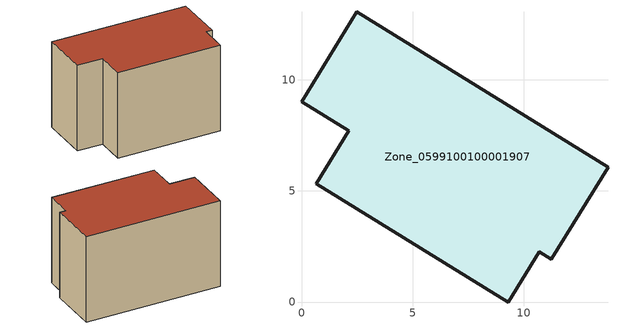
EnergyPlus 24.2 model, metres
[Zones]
Zone_0599100100001907
 floor ground (C_G): 2.49,13.05 13.79,6.06 11.24,1.92 10.7,2.25 9.3,0 0.66,5.32 2.12,7.71 0,9.01 z1.64
 wall outside (C_F): 0.66,5.32 9.3,0 10.7,2.25 11.24,1.92 13.79,6.06 2.49,13.05 0,9.01 2.12,7.71 0.66,5.32 z1.64:10.21
 roof outside (C_R): 2.49,13.05 0,9.01 2.12,7.71 0.66,5.32 9.3,0 10.7,2.25 11.24,1.92 13.79,6.06 z10.21
[BUILDING]
Pand.0599100100001907: North Axis=0; Terrain=City; Loads Convergence Tolerance Value=0.04; Temperature Convergence Tolerance Value=0.4; Solar Distribution=FullExterior; Maximum Number of Warmup Days=25; Minimum Number of Warmup Days=1
[Site:Location]
Rotterdam.The.Hague.AP_ZH_NLD Design_Conditions: Latitude=51.96; Longitude=4.45; Time Zone=1; Elevation=-4.5
[SITE:GROUNDTEMPERATURE:BUILDINGSURFACE]
18, 18, 18, 18, 18, 18, 18, 18, 18, 18, 18, 18
[MATERIAL] Thermal Absorptance=0.9; Solar Absorptance=0.7; Visible Absorptance=0.7
Name | Roughness | Thickness | Conductivity | Density | Specific Heat
G.TI.2006-2014 | MediumSmooth | 0.15 | 0.06 | 540 | 1210
F.TI.2006-2014 | Rough | 0.3 | 0.12 | 1920 | 840
R.TI.2006-2014 | MediumRough | 0.2 | 0.08 | 1500 | 1000
[CONSTRUCTION]
C_G: G.TI.2006-2014
C_F: F.TI.2006-2014
C_R: R.TI.2006-2014
[ZONE]
Zone_0599100100001907: Type=1; Multiplier=1; Ceiling Height=Autocalculate; Volume=Autocalculate; Floor Area=autocalculate; Part of Total Floor Area=Yes
[ZONEINFILTRATION:DESIGNFLOWRATE]
Infil_Zone_0599100100001907: Zone or ZoneList or Space or SpaceList=Zone_0599100100001907; Schedule=AlwaysOn; Design Flow Rate Calculation Method=Flow/Area; Flow Rate per Floor Area=0.0015; Constant Term Coefficient=1; Temperature Term Coefficient=0; Velocity Term Coefficient=0; Velocity Squared Term Coefficient=0
[HVACTEMPLATE:ZONE:IDEALLOADSAIRSYSTEM]
Zone_0599100100001907: Maximum Heating Supply Air Temperature=50; Minimum Cooling Supply Air Temperature=13; Maximum Heating Supply Air Humidity Ratio=0.0156; Minimum Cooling Supply Air Humidity Ratio=0.0077; Heating Limit=NoLimit; Cooling Limit=NoLimit; Dehumidification Control Type=ConstantSensibleHeatRatio; Cooling Sensible Heat Ratio=0.7; Dehumidification Setpoint=60; Humidification Control Type=None; Humidification Setpoint=30; Outdoor Air Method=None; Outdoor Air Flow Rate per Person=0.00944; Outdoor Air Flow Rate per Zone Floor Area=0; Outdoor Air Flow Rate per Zone=0; Demand Controlled Ventilation Type=None; Outdoor Air Economizer Type=NoEconomizer; Heat Recovery Type=None; Sensible Heat Recovery Effectiveness=0.7; Latent Heat Recovery Effectiveness=0.65
[ZONECONTROL:THERMOSTAT]
ThermostatControl_Zone_0599100100001907: Zone or ZoneList=Zone_0599100100001907; Control Type Schedule=DualSetpointControlType; Control 1=Thermostat_Zone_0599100100001907; Temperature Difference Between Cutout And Setpoint=0
[THERMOSTATSETPOINT:DUALSETPOINT]
Thermostat_Zone_0599100100001907: Heating Setpoint Temperature Schedule=HeatingSetpoint_Zone_0599100100001907; Cooling Setpoint Temperature Schedule=CoolingSetpoint_Zone_0599100100001907
[SCHEDULE:COMPACT]
HeatingSetpoint_Zone_0599100100001907: Through: 12/31, For: AllDays, Until: 24:00, 21
CoolingSetpoint_Zone_0599100100001907: Through: 12/31, For: AllDays, Until: 24:00, 24
DualSetpointControlType: Through: 12/31, For: AllDays, Until: 24:00, 4
AlwaysOn: Through: 12/31, For: AllDays, Until: 24:00, 1
